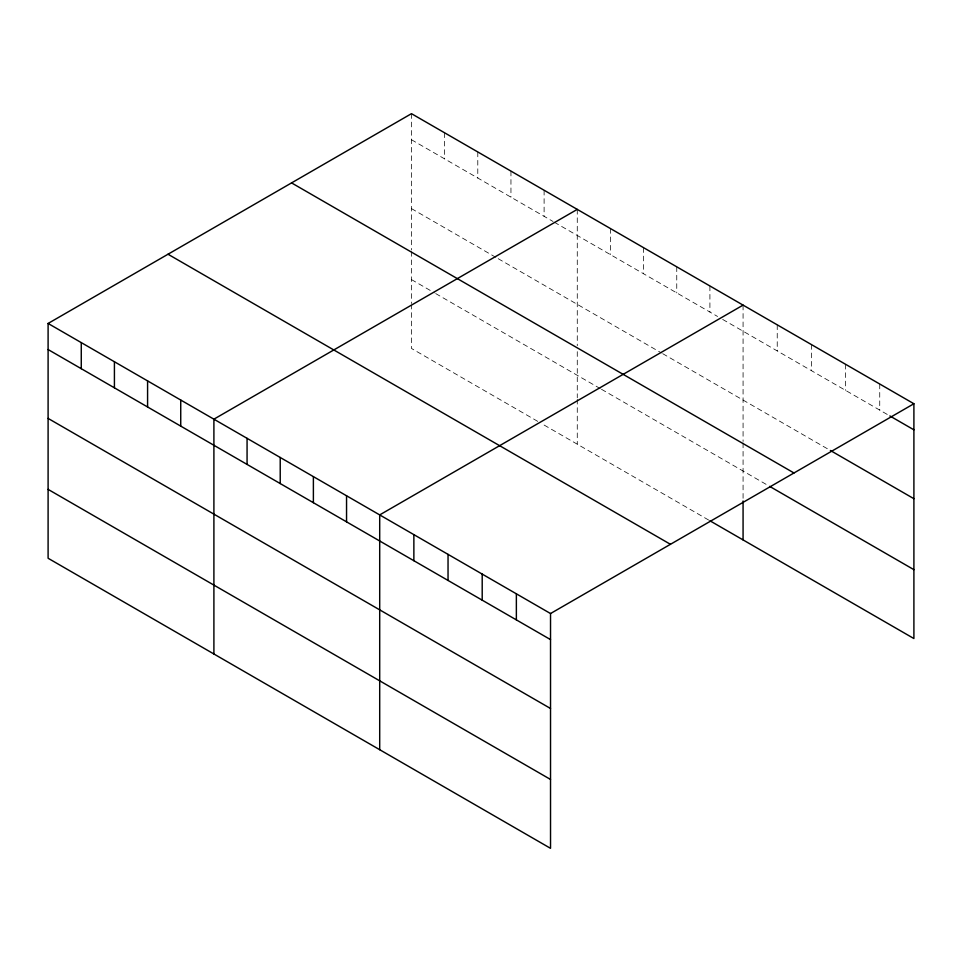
<?xml version="1.0" encoding="UTF-8"?>
<svg xmlns="http://www.w3.org/2000/svg" width="962" height="962" viewBox="0 0 962 962"><rect width="100%" height="100%" fill="white"/><g stroke="black" fill="none" stroke-linecap="round" stroke-linejoin="round"><path stroke-width="0.72" stroke-dasharray="4.81 3.61" d="M411.471 113.672L411.471 250.024M411.471 139.743L553.042 221.476M554.316 222.222L717.568 316.474M722.666 319.42L888.587 415.211M411.471 208.622L496.921 257.96M498.196 258.694L661.447 352.946M662.722 353.679L829.124 449.747M411.471 279.593L434.427 292.845M435.702 293.578L600.228 388.564M601.503 389.297L768.385 485.654M537.734 421.368L411.471 348.46L411.471 305.038M544.107 425.048L709.908 520.767M879.737 384.018L879.737 410.101M845.574 364.297L845.574 390.368M811.399 344.564L811.399 370.647M777.236 324.843L777.236 350.926M743.073 305.122L743.073 441.474M743.073 442.953L743.073 500.986M709.908 285.979L709.908 312.049M676.755 266.835L676.755 292.905M643.59 247.691L643.59 273.761M610.437 228.535L610.437 254.617M577.272 209.391L577.272 345.743M577.272 351.659L577.272 397.775M577.272 399.266L577.272 444.191M544.107 190.248L544.107 216.33M510.954 171.104L510.954 197.186M477.789 151.96L477.789 178.042M444.636 132.816L444.636 158.886M411.471 251.503L411.471 303.547"/><path stroke-width="1.44" d="M48.1 323.46L550.529 613.54L550.529 848.328L48.1 558.261L48.1 323.46L411.471 113.672L913.9 403.739L913.9 638.54L709.908 520.767M577.272 209.391L213.901 419.179L213.901 653.98M743.073 305.122L379.701 514.91L379.701 749.699M550.529 613.54L913.9 403.739M889.862 415.945L913.9 429.822M830.386 450.481L913.9 498.701M291.558 182.9L793.987 472.979M769.648 486.375L913.9 569.66M168.013 254.233L670.442 544.3M48.1 349.543L550.529 639.61M48.1 418.41L550.529 708.489M48.1 489.381L550.529 779.448M743.073 500.986L743.073 539.91M516.366 593.807L516.366 619.889M482.202 574.086L482.202 600.168M448.039 554.365L448.039 580.435M413.864 534.631L413.864 560.714M346.548 495.767L346.548 521.837M313.384 476.623L313.384 502.693M280.219 457.479L280.219 483.549M247.066 438.335L247.066 464.405M180.736 400.036L180.736 426.118M147.583 380.892L147.583 406.974M114.418 361.748L114.418 387.83M81.265 342.604L81.265 368.687"/></g></svg>
